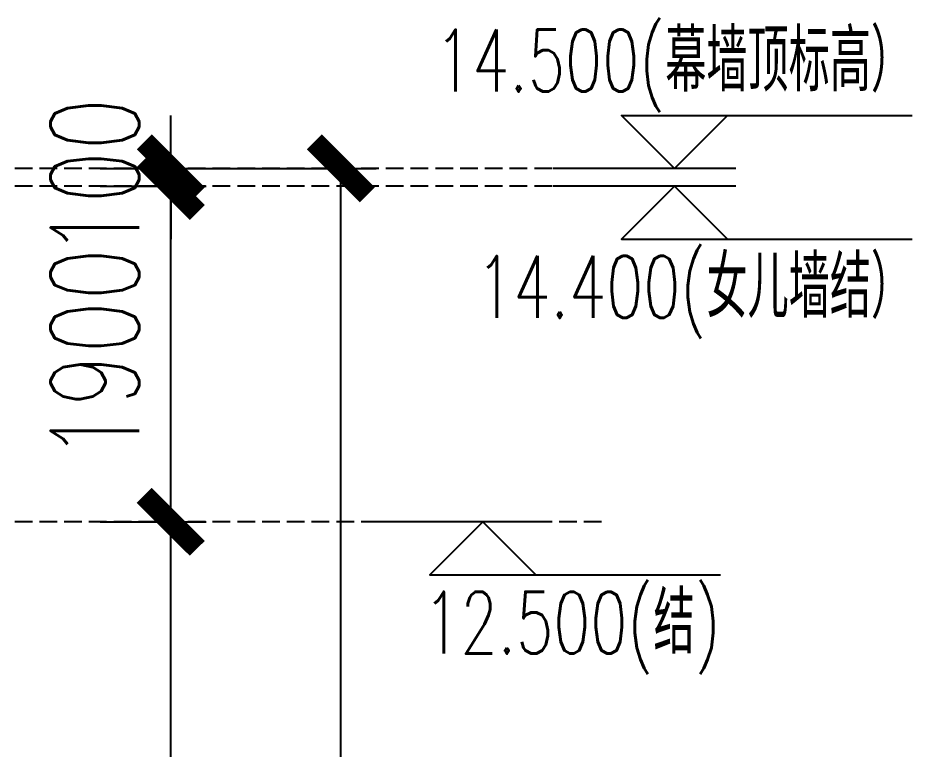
# Model space of a CAD drawing. Extents: x 220580 to 2027826, y -309201 to 71987.
# Drawn here: x 309345 to 314404, y -184083 to -179945 of the extents above; entities that cross this region are included whole.
import ezdxf
from ezdxf.enums import TextEntityAlignment as Align

# ---------------------------------------------------------------- set-up
doc = ezdxf.new("R2010")
doc.units = 0
doc.linetypes.add('DASH', pattern=[0.35, 0.25, -0.1])
doc.linetypes.add('ZN-DOT', pattern=[0.25, 0, -0.25])
for name, color, linetype in [('!ZN6-层高线-8', 8, 'ZN-DOT'), ('3符号', 173, 'Continuous'), ('DIM', 173, 'Continuous')]:
    doc.layers.add(name, color=color, linetype=linetype)
doc.styles.add('DHTEXT-1', font='ROMANS.shx', dxfattribs={"width": 0.7, "bigfont": 'CHINESE.shx'})
doc.styles.add('卓越符号', font='ROMANS.shx', dxfattribs={"width": 0.7, "bigfont": 'CHINESE.shx'})
doc.dimstyles.new('ZN3', dxfattribs={"dimscale": 3, "dimtxt": 2.5, "dimasz": 1.5, "dimexe": 1, "dimexo": 2, "dimgap": 0.9, "dimtad": 1, "dimdec": 0, "dimdsep": 46, "dimtxsty": 'DHTEXT-1', "dimblk": 'ARCHTICK', "dimcen": 2.5, "dimclrd": 173, "dimclre": 173, "dimclrt": 7, "dimazin": 2, "dimtfac": 1, "dimtix": 1, "dimtmove": 2, "dimatfit": 3, "dimfxl": 0, "dimarcsym": 0})

# ---------------------------------------------------------------- blocks, each defined once
blk = doc.blocks.new('_ArchTick')
at = {"color": 0, "linetype": 'ByBlock', "const_width": 0.4}
blk.add_lwpolyline([(-0.5, -0.5), (0.5, 0.5)], dxfattribs=at)
blk = doc.blocks.new('*D1246')
at = {"layer": 'Defpoints', "color": 0, "ltscale": 30, "transparency": 16777216}
for p in [(309855.3, -180797.1), (311171.9, -180797.1), (309855.3, -195597.1)]:
    blk.add_point(p, dxfattribs=at)
at = {"layer": 'DIM', "color": 173, "linetype": 'ByBlock', "lineweight": -2, "ltscale": 30, "transparency": 16777216}
for p, q in [((310255.3, -180797.1), (311371.9, -180797.1)), ((311171.9, -195597.1), (311171.9, -180797.1)), ((310255.3, -195597.1), (311371.9, -195597.1))]:
    blk.add_line(p, q, dxfattribs=at)
at = {"layer": 'DIM', "color": 173, "lineweight": -2, "ltscale": 30, "transparency": 16777216, "xscale": 300, "yscale": 300, "zscale": 300}
for p, rotation in [((311171.9, -180797.1), 90), ((311171.9, -195597.1), 270)]:
    blk.add_blockref('_ArchTick', p, dxfattribs=dict(at, rotation=rotation))
at = {"layer": 'DIM', "color": 7, "ltscale": 30, "transparency": 16777216, "insert": (310741.9, -188197.1), "char_height": 500, "attachment_point": 5, "rotation": 90, "style": 'DHTEXT-1'}
blk.add_mtext('14800', dxfattribs=at)
blk = doc.blocks.new('*D1250')
at = {"layer": 'Defpoints', "color": 0, "ltscale": 30, "transparency": 16777216}
for p in [(309410.2, -182797.1), (310210.2, -182797.1), (309410.2, -187797.1)]:
    blk.add_point(p, dxfattribs=at)
at = {"layer": 'DIM', "color": 173, "linetype": 'ByBlock', "lineweight": -2, "ltscale": 30, "transparency": 16777216}
for p, q in [((309810.2, -182797.1), (310410.2, -182797.1)), ((310210.2, -187797.1), (310210.2, -182797.1)), ((309810.2, -187797.1), (310410.2, -187797.1))]:
    blk.add_line(p, q, dxfattribs=at)
at = {"layer": 'DIM', "color": 173, "lineweight": -2, "ltscale": 30, "transparency": 16777216, "xscale": 300, "yscale": 300, "zscale": 300}
for p, rotation in [((310210.2, -182797.1), 90), ((310210.2, -187797.1), 270)]:
    blk.add_blockref('_ArchTick', p, dxfattribs=dict(at, rotation=rotation))
at = {"layer": 'DIM', "color": 7, "ltscale": 30, "transparency": 16777216, "insert": (309780.2, -185297.1), "char_height": 500, "attachment_point": 5, "rotation": 90, "style": 'DHTEXT-1'}
blk.add_mtext('5000', dxfattribs=at)
blk = doc.blocks.new('*D1251')
at = {"layer": 'Defpoints', "color": 0, "ltscale": 30, "transparency": 16777216}
for p in [(309410.2, -180897.1), (310210.2, -180897.1), (309410.2, -182797.1)]:
    blk.add_point(p, dxfattribs=at)
at = {"layer": 'DIM', "color": 173, "linetype": 'ByBlock', "lineweight": -2, "ltscale": 30, "transparency": 16777216}
for p, q in [((309810.2, -180897.1), (310410.2, -180897.1)), ((310210.2, -182797.1), (310210.2, -180897.1)), ((309810.2, -182797.1), (310410.2, -182797.1))]:
    blk.add_line(p, q, dxfattribs=at)
at = {"layer": 'DIM', "color": 173, "lineweight": -2, "ltscale": 30, "transparency": 16777216, "xscale": 300, "yscale": 300, "zscale": 300}
for p, rotation in [((310210.2, -180897.1), 90), ((310210.2, -182797.1), 270)]:
    blk.add_blockref('_ArchTick', p, dxfattribs=dict(at, rotation=rotation))
at = {"layer": 'DIM', "color": 7, "ltscale": 30, "transparency": 16777216, "insert": (309780.2, -181847.1), "char_height": 500, "attachment_point": 5, "rotation": 90, "style": 'DHTEXT-1'}
blk.add_mtext('1900', dxfattribs=at)
blk = doc.blocks.new('*D1252')
at = {"layer": 'Defpoints', "color": 0, "ltscale": 30, "transparency": 16777216}
for p in [(309410.2, -180797.1), (310210.2, -180797.1), (309410.2, -180897.1)]:
    blk.add_point(p, dxfattribs=at)
at = {"layer": 'DIM', "color": 173, "linetype": 'ByBlock', "lineweight": -2, "ltscale": 30, "transparency": 16777216}
for p, q in [((310210.2, -180797.1), (310210.2, -180497.1)), ((309810.2, -180797.1), (310410.2, -180797.1)), ((310210.2, -180897.1), (310210.2, -180797.1)), ((309810.2, -180897.1), (310410.2, -180897.1)), ((310210.2, -180897.1), (310210.2, -181197.1))]:
    blk.add_line(p, q, dxfattribs=at)
at = {"layer": 'DIM', "color": 173, "lineweight": -2, "ltscale": 30, "transparency": 16777216, "xscale": 300, "yscale": 300, "zscale": 300}
for p, rotation in [((310210.2, -180797.1), 270), ((310210.2, -180897.1), 90)]:
    blk.add_blockref('_ArchTick', p, dxfattribs=dict(at, rotation=rotation))
at = {"layer": 'DIM', "color": 7, "ltscale": 30, "transparency": 16777216, "insert": (309780.2, -180847.1), "char_height": 500, "attachment_point": 5, "rotation": 90, "style": 'DHTEXT-1'}
blk.add_mtext('100', dxfattribs=at)
blk = doc.blocks.new('*U419')
at = {"ltscale": 10}
blk.add_line((3.475, 0), (-6.849, 0), dxfattribs=at)
blk.add_lwpolyline([(3, -3), (0, 0), (-3, -3), (13.45, -3)])
at = {"color": 0, "style": '卓越符号', "width": 0.7, "flags": 8}
blk.add_attdef('±0.000', text='', height=3.5, dxfattribs=at).set_placement((13.45, -7.85), align=Align.RIGHT)
blk = doc.blocks.new('*U440')
at = {"ltscale": 10}
blk.add_line((3.475, 0), (-6.849, 0), dxfattribs=at)
blk.add_lwpolyline([(3, 3), (0, 0), (-3, 3), (13.45, 3)])
at = {"color": 0, "style": '卓越符号', "width": 0.7, "flags": 8}
blk.add_attdef('±0.000', text='', height=3.5, dxfattribs=at).set_placement((13.45, 4.35), align=Align.RIGHT)
blk = doc.blocks.new('*U443')
at = {"ltscale": 10}
blk.add_line((3.475, 0), (-6.849, 0), dxfattribs=at)
blk.add_lwpolyline([(3, -3), (0, 0), (-3, -3), (13.45, -3)])
at = {"color": 0, "style": '卓越符号', "width": 0.7, "flags": 8}
blk.add_attdef('±0.000', text='', height=3.5, dxfattribs=at).set_placement((13.45, -7.85), align=Align.RIGHT)

msp = doc.modelspace()

# ---------------------------------------------------------------- linework, layer by layer
at = {"layer": '!ZN6-层高线-8', "linetype": 'DASH', "ltscale": 400}
for p, q in [((312646.9, -180797.1), (306087.4, -180797.1)), ((312646.9, -180897.1), (306087.4, -180897.1)), ((312646.9, -182797.1), (306087.4, -182797.1))]:
    msp.add_line(p, q, dxfattribs=at)

# ---------------------------------------------------------------- block references
at = {"layer": '3符号', "color": 7}
ref = msp.add_blockref('*U440', (313059.1, -180797.1), dxfattribs=dict(at, xscale=100, yscale=100, zscale=100))
ref.add_attrib('±0.000', '14.500(幕墙顶标高）', dxfattribs={"layer": '0', "color": 0, "height": 350, "style": '卓越符号', "width": 0.7}).set_placement((314404.1, -180362.1), align=Align.RIGHT)
ref = msp.add_blockref('*U443', (313059.1, -180897.1), dxfattribs=dict(at, xscale=100, yscale=100, zscale=100))
ref.add_attrib('±0.000', '14.400(女儿墙结）', dxfattribs={"layer": '0', "color": 0, "height": 350, "style": '卓越符号', "width": 0.7}).set_placement((314404.1, -181642.8), align=Align.RIGHT)
ref = msp.add_blockref('*U419', (311975.8, -182797.1), dxfattribs=dict(at, xscale=100, yscale=100, zscale=100))
ref.add_attrib('±0.000', '12.500(结)', dxfattribs={"layer": '0', "color": 0, "height": 350, "style": '卓越符号', "width": 0.7}).set_placement((313320.8, -183542.8), align=Align.RIGHT)

# ---------------------------------------------------------------- dimensions: what is measured, and where the dimension line sits
at = {"layer": 'DIM', "ltscale": 30}
for p1, p2, distance, picture, middle in [((309410.2, -180897.1), (309410.2, -180797.1), -800, '*D1252', (309780.2, -180847.1)), ((309855.3, -195597.1), (309855.3, -180797.1), -1316.6, '*D1246', (310741.9, -188197.1)), ((309410.2, -182797.1), (309410.2, -180897.1), -800, '*D1251', (309780.2, -181847.1)), ((309410.2, -187797.1), (309410.2, -182797.1), -800, '*D1250', (309780.2, -185297.1))]:
    dim = msp.add_aligned_dim(p1=p1, p2=p2, distance=distance, dimstyle='ZN3', override={"dimscale": 200}, dxfattribs=at)
    dim.commit()
    dim.dimension.update_dxf_attribs({"geometry": picture, "text_midpoint": middle})

doc.saveas('drawing.dxf')
